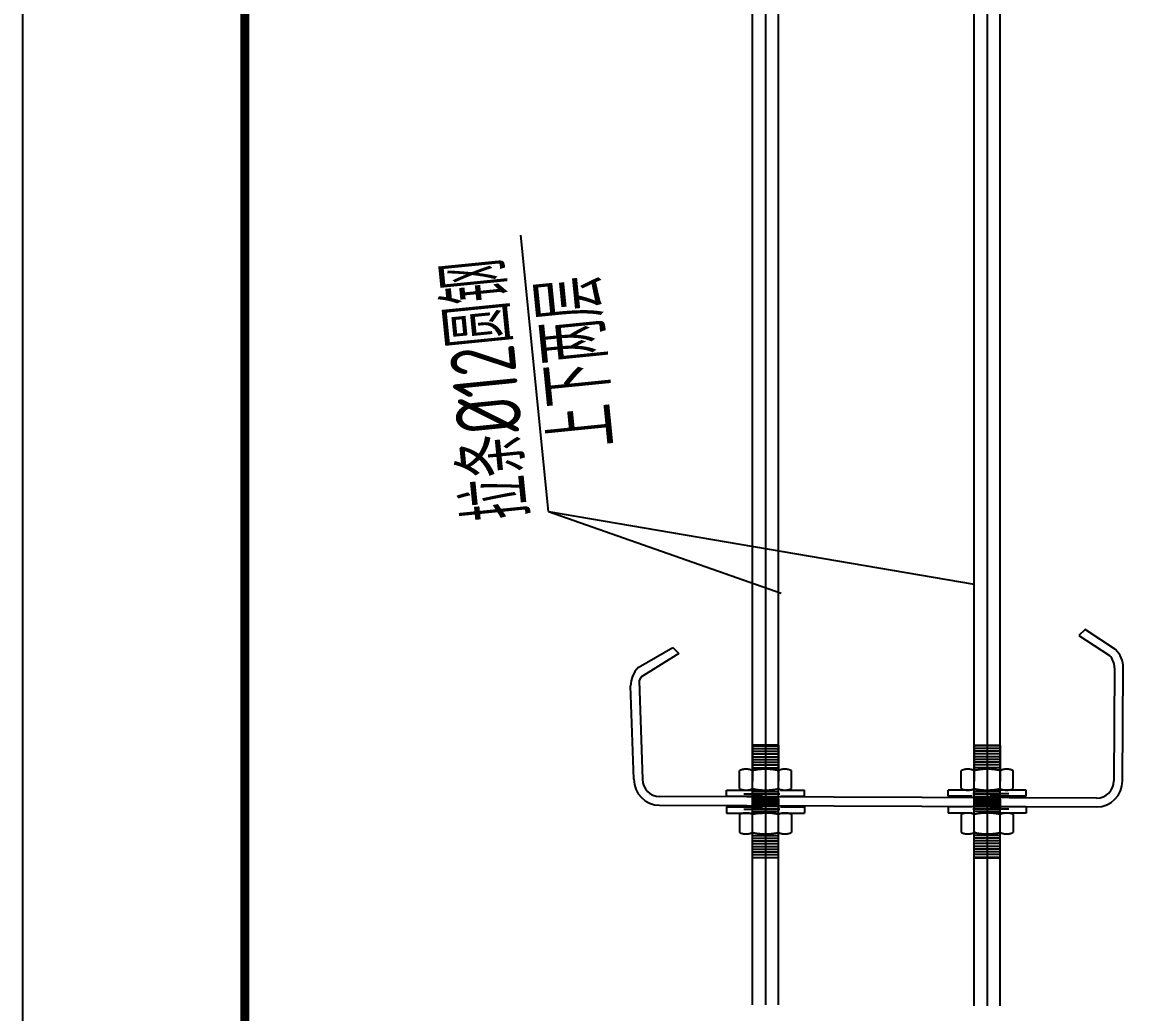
# Model space of a CAD drawing. Extents: x -138012 to 2129925, y -311560 to 0.
# Drawn here: x 1703578 to 1716218, y -183113 to -171974 of the extents above; entities that cross this region are included whole.
import ezdxf

# ---------------------------------------------------------------- set-up
doc = ezdxf.new("R2010")
doc.units = 0
doc.header["$LTSCALE"] = 1000
doc.header["$MEASUREMENT"] = 0
doc.linetypes.add('ACAD_ISO04W100', pattern=[30, 24, -3, 0, -3])
doc.linetypes.add('DASHED2', pattern=[0.375, 0.25, -0.125])
for name, color, linetype in [('DIM_LEAD', 3, 'CONTINUOUS'), ('PUB_TITLE', 4, 'CONTINUOUS'), ('文字', 7, 'CONTINUOUS'), ('标注', 3, 'CONTINUOUS'), ('轴线1', 8, 'ACAD_ISO04W100'), ('钢架', 7, 'CONTINUOUS')]:
    doc.layers.add(name, color=color, linetype=linetype)
doc.styles.add('80', font='tssdeng.shx', dxfattribs={"width": 0.7, "bigfont": 'tssdchn.shx'})

# ---------------------------------------------------------------- blocks, each defined once
blk = doc.blocks.new('*U570')
at = {"layer": '轴线1', "linetype": 'DASHED2'}
for points in [[(672957.2, 40987.8), (672961.3, 40964.7), (672961.3, 41002.6)], [(672961.3, 41002.6), (672963.2, 40983.7), (672963.2, 41009.5)], [(672963.2, 40983.7), (672963.2, 41009.5), (672970.3, 41054.3)], [(672951.1, 40965.8), (672955.3, 40965.3), (672955.3, 40980.9)], [(672955.3, 40980.9), (672956.8, 40965.2), (672956.8, 40986.4)], [(672955.3, 40965.3), (672955.3, 40980.9), (672956.8, 40965.2)], [(672955.3, 40950.8), (672955.3, 40965.3), (672956.8, 40938.6)], [(672956.8, 40986.4), (672957.2, 40965.1), (672957.2, 40987.8)], [(672956.8, 40965.2), (672956.8, 40986.4), (672957.2, 40965.1)], [(672956.8, 40938.6), (672956.8, 40965.2), (672957.2, 40935.4)], [(672957.2, 40965.1), (672957.2, 40987.8), (672961.3, 40964.7)]]:
    blk.add_solid(points, dxfattribs=at)
at = {"layer": '轴线1', "linetype": 'DASHED2', "extrusion": (0, 0, -1)}
for points in [[(-672961.3, 40964.7), (-672961.3, 41002.6), (-672963.2, 40983.7)], [(-672951.1, 40965.8), (-672955.3, 40950.8), (-672955.3, 40965.3)], [(-672955.3, 40965.3), (-672956.8, 40938.6), (-672956.8, 40965.2)], [(-672956.8, 40965.2), (-672957.2, 40935.4), (-672957.2, 40965.1)], [(-672956.8, 40920), (-672957.2, 40923.9), (-672957.2, 40935.4)], [(-672957.2, 40923.9), (-672957.2, 40965.1), (-672961.3, 40964.7)]]:
    blk.add_solid(points, dxfattribs=at)
blk = doc.blocks.new('*X571')
at = {"layer": '轴线1', "linetype": 'DASHED2'}
for p, q in [((672677.1, 41083.6), (672686, 41173.2)), ((672696, 41081.7), (672705, 41171.3)), ((672715, 41079.8), (672723.9, 41169.4)), ((672733.9, 41077.9), (672742.9, 41167.5)), ((672752.9, 41076), (672761.8, 41165.6)), ((672771.8, 41074.1), (672780.8, 41163.7)), ((672668.1, 40994.1), (672677.1, 41083.6)), ((672687.1, 40992.2), (672696, 41081.7)), ((672706, 40990.3), (672715, 41079.8)), ((672725, 40988.4), (672733.9, 41077.9)), ((672969.6, 41137), (672970.4, 41144.7)), ((672980.4, 41053.3), (672989.3, 41142.8)), ((672999.3, 41051.4), (673008.3, 41140.9)), ((673018.3, 41049.5), (673027.2, 41139)), ((673037.2, 41047.6), (673046.2, 41137.1)), ((673056.2, 41045.7), (673065.1, 41135.2)), ((673075.1, 41043.8), (673084.1, 41133.4)), ((673094.1, 41041.9), (673103, 41131.5)), ((673113, 41040), (673122, 41129.6)), ((673132, 41038.1), (673141, 41127.7)), ((672743.9, 40986.5), (672752.9, 41076)), ((672762.9, 40984.6), (672771.8, 41074.1)), ((672971.4, 40963.7), (672980.4, 41053.3)), ((672990.4, 40961.8), (672999.3, 41051.4)), ((673009.3, 40959.9), (673018.3, 41049.5)), ((673028.3, 40958), (673037.2, 41047.6)), ((673047.2, 40956.1), (673056.2, 41045.7)), ((673066.2, 40954.2), (673075.1, 41043.8)), ((673085.1, 40952.3), (673094.1, 41041.9)), ((673104.1, 40950.5), (673113, 41040)), ((673123, 40948.6), (673132, 41038.1)), ((672952.4, 40965.6), (672953.2, 40973.3))]:
    blk.add_line(p, q, dxfattribs=at)
blk = doc.blocks.new('*U572')
at = {"layer": '轴线1', "linetype": 'DASHED2'}
for points in [[(672972.2, 41151.1), (672976.1, 41144.2), (672976.1, 41158.7)], [(672976.1, 41158.7), (672979.2, 41143.8), (672979.2, 41168)], [(672976.1, 41144.2), (672976.1, 41158.7), (672979.2, 41143.8)], [(672979.2, 41168), (672981, 41161.8), (672981, 41173.4)], [(672981, 41161.8), (672981, 41173.4), (672983.7, 41188.6)], [(672969, 41144.9), (672970.3, 41144.7), (672970.3, 41147.2)], [(672970.3, 41147.2), (672972.2, 41144.5), (672972.2, 41151.1)], [(672970.3, 41144.7), (672970.3, 41147.2), (672972.2, 41144.5)], [(672970.3, 41127.4), (672970.3, 41144.7), (672972.2, 41099.6)], [(672972.2, 41144.5), (672972.2, 41151.1), (672976.1, 41144.2)]]:
    blk.add_solid(points, dxfattribs=at)
at = {"layer": '轴线1', "linetype": 'DASHED2', "extrusion": (0, 0, -1)}
for points in [[(-672979.2, 41143.8), (-672979.2, 41168), (-672981, 41161.8)], [(-672969, 41144.9), (-672970.3, 41127.4), (-672970.3, 41144.7)], [(-672970.3, 41144.7), (-672972.2, 41099.6), (-672972.2, 41144.5)], [(-672970.3, 41054.3), (-672972.2, 41073.8), (-672972.2, 41099.6)], [(-672972.2, 41073.8), (-672972.2, 41144.5), (-672976.1, 41112.5)], [(-672972.2, 41144.5), (-672976.1, 41112.5), (-672976.1, 41144.2)], [(-672976.1, 41112.5), (-672976.1, 41144.2), (-672979.2, 41143.8)]]:
    blk.add_solid(points, dxfattribs=at)
blk = doc.blocks.new('*U573')
at = {"layer": '轴线1', "linetype": 'DASHED2'}
for points in [[(672666.4, 41175.1), (672667.6, 41175), (672667.6, 41177.5)], [(672667.6, 41177.5), (672669.6, 41174.8), (672669.6, 41181.3)], [(672667.6, 41175), (672667.6, 41177.5), (672669.6, 41174.8)], [(672667.6, 41157.7), (672667.6, 41175), (672669.6, 41129.9)], [(672669.6, 41181.3), (672673.4, 41174.4), (672673.4, 41188.9)], [(672669.6, 41174.8), (672669.6, 41181.3), (672673.4, 41174.4)], [(672673.4, 41188.9), (672676.6, 41174.1), (672676.6, 41198.3)], [(672673.4, 41174.4), (672673.4, 41188.9), (672676.6, 41174.1)], [(672676.6, 41198.3), (672678.4, 41192), (672678.4, 41203.6)], [(672678.4, 41192), (672678.4, 41203.6), (672681.1, 41218.9)]]:
    blk.add_solid(points, dxfattribs=at)
at = {"layer": '轴线1', "linetype": 'DASHED2', "extrusion": (0, 0, -1)}
for points in [[(-672666.4, 41175.1), (-672667.6, 41157.7), (-672667.6, 41175)], [(-672667.6, 41175), (-672669.6, 41129.9), (-672669.6, 41174.8)], [(-672669.6, 41104.1), (-672669.6, 41174.8), (-672673.4, 41142.8)], [(-672669.6, 41174.8), (-672673.4, 41142.8), (-672673.4, 41174.4)], [(-672673.4, 41142.8), (-672673.4, 41174.4), (-672676.6, 41174.1)], [(-672676.6, 41174.1), (-672676.6, 41198.3), (-672678.4, 41192)], [(-672667.6, 41084.5), (-672669.6, 41104.1), (-672669.6, 41129.9)]]:
    blk.add_solid(points, dxfattribs=at)
blk = doc.blocks.new('*U574')
at = {"layer": '轴线1', "linetype": 'DASHED2'}
for points in [[(672536.2, 41217.8), (672536.2, 41229.4), (672536.6, 41233.3)], [(672530.3, 41169.6), (672532.2, 41150.7), (672532.2, 41188.5)], [(672532.2, 41188.5), (672536.2, 41188.1), (672536.2, 41229.4)], [(672536.2, 41188.1), (672536.2, 41217.8), (672536.6, 41188.1)], [(672536.6, 41188.1), (672536.6, 41214.7), (672538.2, 41187.9)], [(672538.2, 41187.9), (672538.2, 41202.5), (672542.3, 41187.5)]]:
    blk.add_solid(points, dxfattribs=at)
at = {"layer": '轴线1', "linetype": 'DASHED2', "extrusion": (0, 0, -1)}
for points in [[(-672523.2, 41099), (-672530.3, 41143.8), (-672530.3, 41169.6)], [(-672530.3, 41143.8), (-672530.3, 41169.6), (-672532.2, 41150.7)], [(-672532.2, 41150.7), (-672532.2, 41188.5), (-672536.2, 41165.5)], [(-672532.2, 41188.5), (-672536.2, 41165.5), (-672536.2, 41188.1)], [(-672536.2, 41217.8), (-672536.6, 41188.1), (-672536.6, 41214.7)], [(-672536.2, 41165.5), (-672536.2, 41188.1), (-672536.6, 41166.9)], [(-672536.2, 41188.1), (-672536.6, 41166.9), (-672536.6, 41188.1)], [(-672536.6, 41214.7), (-672538.2, 41187.9), (-672538.2, 41202.5)], [(-672536.6, 41166.9), (-672536.6, 41188.1), (-672538.2, 41172.4)], [(-672536.6, 41188.1), (-672538.2, 41172.4), (-672538.2, 41187.9)], [(-672538.2, 41172.4), (-672538.2, 41187.9), (-672542.3, 41187.5)]]:
    blk.add_solid(points, dxfattribs=at)
blk = doc.blocks.new('*U575')
at = {"layer": '轴线1', "linetype": 'DASHED2'}
for points in [[(672517.4, 41040.7), (672521.2, 41008.7), (672521.2, 41079.5)], [(672521.2, 41053.7), (672521.2, 41079.5), (672523.2, 41099)], [(672512.5, 40991.5), (672514.2, 40985.3), (672514.2, 41009.4)], [(672514.2, 41009.4), (672517.4, 41009.1), (672517.4, 41040.7)], [(672517.4, 41009.1), (672517.4, 41040.7), (672521.2, 41008.7)], [(672521.2, 41008.7), (672521.2, 41053.7), (672523.2, 41008.5)], [(672523.2, 41008.5), (672523.2, 41025.8), (672524.4, 41008.4)]]:
    blk.add_solid(points, dxfattribs=at)
at = {"layer": '轴线1', "linetype": 'DASHED2', "extrusion": (0, 0, -1)}
for points in [[(-672514.2, 40985.3), (-672514.2, 41009.4), (-672517.4, 40994.6)], [(-672514.2, 41009.4), (-672517.4, 40994.6), (-672517.4, 41009.1)], [(-672517.4, 40994.6), (-672517.4, 41009.1), (-672521.2, 41002.2)], [(-672517.4, 41009.1), (-672521.2, 41002.2), (-672521.2, 41008.7)], [(-672521.2, 41053.7), (-672523.2, 41008.5), (-672523.2, 41025.8)], [(-672521.2, 41002.2), (-672521.2, 41008.7), (-672523.2, 41006)], [(-672521.2, 41008.7), (-672523.2, 41006), (-672523.2, 41008.5)], [(-672523.2, 41006), (-672523.2, 41008.5), (-672524.4, 41008.4)], [(-672509.8, 40964.7), (-672512.5, 40979.9), (-672512.5, 40991.5)], [(-672512.5, 40979.9), (-672512.5, 40991.5), (-672514.2, 40985.3)]]:
    blk.add_solid(points, dxfattribs=at)
blk = doc.blocks.new('*U576')
at = {"layer": '轴线1', "linetype": 'DASHED2'}
for points in [[(672660.6, 41014), (672660.6, 41039.7), (672667.6, 41084.5)], [(672648.5, 40996), (672652.7, 40995.6), (672652.7, 41011.1)], [(672652.7, 41011.1), (672654.2, 40995.4), (672654.2, 41016.7)], [(672652.7, 40995.6), (672652.7, 41011.1), (672654.2, 40995.4)], [(672654.2, 41016.7), (672654.6, 40995.4), (672654.6, 41018.1)], [(672654.2, 40995.4), (672654.2, 41016.7), (672654.6, 40995.4)], [(672654.6, 41018.1), (672658.7, 40995), (672658.7, 41032.9)], [(672654.6, 40995.4), (672654.6, 41018.1), (672658.7, 40995)], [(672658.7, 41032.9), (672660.6, 41014), (672660.6, 41039.7)], [(672652.7, 40981.1), (672652.7, 40995.6), (672654.2, 40968.8)], [(672654.2, 40968.8), (672654.2, 40995.4), (672654.6, 40965.7)]]:
    blk.add_solid(points, dxfattribs=at)
at = {"layer": '轴线1', "linetype": 'DASHED2', "extrusion": (0, 0, -1)}
for points in [[(-672658.7, 40995), (-672658.7, 41032.9), (-672660.6, 41014)], [(-672648.5, 40996), (-672652.7, 40981.1), (-672652.7, 40995.6)], [(-672652.7, 40995.6), (-672654.2, 40968.8), (-672654.2, 40995.4)], [(-672654.2, 40995.4), (-672654.6, 40965.7), (-672654.6, 40995.4)], [(-672654.2, 40950.2), (-672654.6, 40954.1), (-672654.6, 40965.7)], [(-672654.6, 40954.1), (-672654.6, 40995.4), (-672658.7, 40995)]]:
    blk.add_solid(points, dxfattribs=at)
blk = doc.blocks.new('*U577')
at = {"layer": '轴线1', "linetype": 'DASHED2'}
for points in [[(672816.9, 40979.2), (672820, 40978.9), (672820, 41010.5)], [(672820, 41010.5), (672823.9, 40978.5), (672823.9, 41049.2)], [(672820, 40978.9), (672820, 41010.5), (672823.9, 40978.5)], [(672823.9, 41023.4), (672823.9, 41049.2), (672825.8, 41068.7)], [(672823.9, 40978.5), (672823.9, 41023.4), (672825.8, 40978.3)], [(672815.1, 40961.3), (672816.9, 40955), (672816.9, 40979.2)], [(672825.8, 40978.3), (672825.8, 40995.6), (672827.1, 40978.2)]]:
    blk.add_solid(points, dxfattribs=at)
at = {"layer": '轴线1', "linetype": 'DASHED2', "extrusion": (0, 0, -1)}
for points in [[(-672823.9, 41023.4), (-672825.8, 40978.3), (-672825.8, 40995.6)], [(-672812.4, 40934.4), (-672815.1, 40949.7), (-672815.1, 40961.3)], [(-672815.1, 40949.7), (-672815.1, 40961.3), (-672816.9, 40955)], [(-672816.9, 40955), (-672816.9, 40979.2), (-672820, 40964.4)], [(-672816.9, 40979.2), (-672820, 40964.4), (-672820, 40978.9)], [(-672820, 40964.4), (-672820, 40978.9), (-672823.9, 40971.9)], [(-672820, 40978.9), (-672823.9, 40971.9), (-672823.9, 40978.5)], [(-672823.9, 40971.9), (-672823.9, 40978.5), (-672825.8, 40975.8)], [(-672823.9, 40978.5), (-672825.8, 40975.8), (-672825.8, 40978.3)], [(-672825.8, 40975.8), (-672825.8, 40978.3), (-672827.1, 40978.2)]]:
    blk.add_solid(points, dxfattribs=at)
blk = doc.blocks.new('*U578')
at = {"layer": '轴线1', "linetype": 'DASHED2'}
for points in [[(672832.9, 41139.3), (672834.8, 41120.4), (672834.8, 41158.3)], [(672834.8, 41158.3), (672838.9, 41157.9), (672838.9, 41199.2)], [(672838.9, 41187.6), (672838.9, 41199.2), (672839.3, 41203.1)], [(672838.9, 41157.9), (672838.9, 41187.6), (672839.3, 41157.8)], [(672839.3, 41157.8), (672839.3, 41184.4), (672840.8, 41157.7)], [(672840.8, 41157.7), (672840.8, 41172.2), (672845, 41157.3)]]:
    blk.add_solid(points, dxfattribs=at)
at = {"layer": '轴线1', "linetype": 'DASHED2', "extrusion": (0, 0, -1)}
for points in [[(-672834.8, 41120.4), (-672834.8, 41158.3), (-672838.9, 41135.2)], [(-672834.8, 41158.3), (-672838.9, 41135.2), (-672838.9, 41157.9)], [(-672838.9, 41187.6), (-672839.3, 41157.8), (-672839.3, 41184.4)], [(-672838.9, 41135.2), (-672838.9, 41157.9), (-672839.3, 41136.6)], [(-672838.9, 41157.9), (-672839.3, 41136.6), (-672839.3, 41157.8)], [(-672839.3, 41184.4), (-672840.8, 41157.7), (-672840.8, 41172.2)], [(-672839.3, 41136.6), (-672839.3, 41157.8), (-672840.8, 41142.1)], [(-672839.3, 41157.8), (-672840.8, 41142.1), (-672840.8, 41157.7)], [(-672840.8, 41142.1), (-672840.8, 41157.7), (-672845, 41157.3)], [(-672825.8, 41068.7), (-672832.9, 41113.5), (-672832.9, 41139.3)], [(-672832.9, 41113.5), (-672832.9, 41139.3), (-672834.8, 41120.4)]]:
    blk.add_solid(points, dxfattribs=at)
blk = doc.blocks.new('*X579')
at = {"layer": '轴线1', "linetype": 'DASHED2'}
for p, q in [((672361.5, 41115.2), (672370.4, 41204.7)), ((672380.4, 41113.3), (672389.4, 41202.8)), ((672399.4, 41111.4), (672408.3, 41200.9)), ((672418.3, 41109.5), (672427.3, 41199)), ((672437.3, 41107.6), (672446.2, 41197.1)), ((672456.2, 41105.7), (672465.2, 41195.2)), ((672475.2, 41103.8), (672484.1, 41193.3)), ((672494.1, 41101.9), (672503.1, 41191.5)), ((672513.1, 41100), (672522.1, 41189.6)), ((672540.2, 41180), (672541, 41187.7)), ((672721.6, 41079.2), (672730.6, 41168.7)), ((672740.6, 41077.3), (672749.5, 41166.8)), ((672759.5, 41075.4), (672768.5, 41164.9)), ((672778.5, 41073.5), (672787.4, 41163)), ((672797.4, 41071.6), (672806.4, 41161.1)), ((672816.4, 41069.7), (672825.3, 41159.2)), ((672352.5, 41025.6), (672361.5, 41115.2)), ((672371.5, 41023.7), (672380.4, 41113.3)), ((672390.4, 41021.8), (672399.4, 41111.4)), ((672409.4, 41019.9), (672418.3, 41109.5)), ((672428.3, 41018), (672437.3, 41107.6)), ((672447.3, 41016.1), (672456.2, 41105.7)), ((672466.2, 41014.2), (672475.2, 41103.8)), ((672485.2, 41012.3), (672494.1, 41101.9)), ((672504.1, 41010.4), (672513.1, 41100)), ((672712.7, 40989.6), (672721.6, 41079.2)), ((672731.6, 40987.7), (672740.6, 41077.3)), ((672523.1, 41008.6), (672523.9, 41016.2)), ((672750.6, 40985.8), (672759.5, 41075.4)), ((672769.5, 40983.9), (672778.5, 41073.5)), ((672788.5, 40982), (672797.4, 41071.6)), ((672807.4, 40980.1), (672816.4, 41069.7))]:
    blk.add_line(p, q, dxfattribs=at)
blk = doc.blocks.new('*U580')
at = {"layer": '轴线1', "linetype": 'DASHED2'}
for points in [[(673134, 42691.9), (673134, 42703.5), (673136.7, 42718.8)], [(673122.1, 42675), (673123.3, 42674.9), (673123.3, 42677.4)], [(673123.3, 42677.4), (673125.2, 42674.7), (673125.2, 42681.2)], [(673123.3, 42674.9), (673123.3, 42677.4), (673125.2, 42674.7)], [(673123.3, 42657.6), (673123.3, 42674.9), (673125.2, 42629.8)], [(673125.2, 42681.2), (673129.1, 42674.3), (673129.1, 42688.8)], [(673125.2, 42674.7), (673125.2, 42681.2), (673129.1, 42674.3)], [(673129.1, 42688.8), (673132.2, 42674), (673132.2, 42698.2)], [(673129.1, 42674.3), (673129.1, 42688.8), (673132.2, 42674)], [(673132.2, 42698.2), (673134, 42691.9), (673134, 42703.5)]]:
    blk.add_solid(points, dxfattribs=at)
at = {"layer": '轴线1', "linetype": 'DASHED2', "extrusion": (0, 0, -1)}
for points in [[(-673122.1, 42675), (-673123.3, 42657.6), (-673123.3, 42674.9)], [(-673123.3, 42674.9), (-673125.2, 42629.8), (-673125.2, 42674.7)], [(-673125.2, 42604), (-673125.2, 42674.7), (-673129.1, 42642.7)], [(-673125.2, 42674.7), (-673129.1, 42642.7), (-673129.1, 42674.3)], [(-673129.1, 42642.7), (-673129.1, 42674.3), (-673132.2, 42674)], [(-673132.2, 42674), (-673132.2, 42698.2), (-673134, 42691.9)], [(-673123.3, 42584.5), (-673125.2, 42604), (-673125.2, 42629.8)]]:
    blk.add_solid(points, dxfattribs=at)
blk = doc.blocks.new('*X581')
at = {"layer": '轴线1', "linetype": 'DASHED2'}
for p, q in [((672839, 42703.3), (672830.1, 42613.8)), ((672858, 42701.4), (672849, 42611.9)), ((672876.9, 42699.5), (672868, 42610)), ((672895.9, 42697.6), (672886.9, 42608.1)), ((672914.9, 42695.7), (672905.9, 42606.2)), ((672933.8, 42693.8), (672924.9, 42604.3)), ((673123.4, 42674.9), (673122.6, 42667.2)), ((673142.3, 42673), (673133.4, 42583.4)), ((673161.3, 42671.1), (673152.3, 42581.5)), ((673180.2, 42669.2), (673171.3, 42579.7)), ((673199.2, 42667.3), (673190.2, 42577.8)), ((673218.1, 42665.4), (673209.2, 42575.9)), ((673237.1, 42663.5), (673228.1, 42574)), ((673256.1, 42661.6), (673247.1, 42572.1)), ((673275, 42659.7), (673266.1, 42570.2)), ((673294, 42657.8), (673285, 42568.3)), ((672830.1, 42613.8), (672821.1, 42524.2)), ((672849, 42611.9), (672840.1, 42522.3)), ((672868, 42610), (672859, 42520.4)), ((672886.9, 42608.1), (672878, 42518.5)), ((672905.9, 42606.2), (672896.9, 42516.6)), ((672924.9, 42604.3), (672915.9, 42514.7)), ((673133.4, 42583.4), (673124.4, 42493.9)), ((673152.3, 42581.5), (673143.4, 42492)), ((673171.3, 42579.7), (673162.3, 42490.1)), ((673190.2, 42577.8), (673181.3, 42488.2)), ((673209.2, 42575.9), (673200.2, 42486.3)), ((673228.1, 42574), (673219.2, 42484.4)), ((673247.1, 42572.1), (673238.1, 42482.5)), ((673266.1, 42570.2), (673257.1, 42480.6)), ((673285, 42568.3), (673276.1, 42478.7)), ((673106.2, 42503.5), (673105.5, 42495.8))]:
    blk.add_line(p, q, dxfattribs=at)
blk = doc.blocks.new('*U582')
at = {"layer": '轴线1', "linetype": 'DASHED2'}
for points in [[(673116.2, 42513.9), (673116.2, 42539.6), (673123.3, 42584.5)], [(673104.1, 42495.9), (673108.3, 42495.5), (673108.3, 42511)], [(673108.3, 42511), (673109.8, 42495.3), (673109.8, 42516.6)], [(673108.3, 42495.5), (673108.3, 42511), (673109.8, 42495.3)], [(673108.3, 42481), (673108.3, 42495.5), (673109.8, 42468.7)], [(673109.8, 42516.6), (673110.2, 42495.3), (673110.2, 42518)], [(673109.8, 42495.3), (673109.8, 42516.6), (673110.2, 42495.3)], [(673109.8, 42468.7), (673109.8, 42495.3), (673110.2, 42465.6)], [(673110.2, 42518), (673114.3, 42494.9), (673114.3, 42532.8)], [(673110.2, 42495.3), (673110.2, 42518), (673114.3, 42494.9)], [(673114.3, 42532.8), (673116.2, 42513.9), (673116.2, 42539.6)]]:
    blk.add_solid(points, dxfattribs=at)
at = {"layer": '轴线1', "linetype": 'DASHED2', "extrusion": (0, 0, -1)}
for points in [[(-673104.1, 42495.9), (-673108.3, 42481), (-673108.3, 42495.5)], [(-673108.3, 42495.5), (-673109.8, 42468.7), (-673109.8, 42495.3)], [(-673109.8, 42495.3), (-673110.2, 42465.6), (-673110.2, 42495.3)], [(-673110.2, 42454), (-673110.2, 42495.3), (-673114.3, 42494.9)], [(-673114.3, 42494.9), (-673114.3, 42532.8), (-673116.2, 42513.9)], [(-673109.8, 42450.1), (-673110.2, 42454), (-673110.2, 42465.6)]]:
    blk.add_solid(points, dxfattribs=at)
blk = doc.blocks.new('*U583')
at = {"layer": '轴线1', "linetype": 'DASHED2'}
for points in [[(672807.6, 42548.2), (672811.7, 42525.2), (672811.7, 42563)], [(672811.7, 42563), (672813.6, 42544.1), (672813.6, 42569.9)], [(672813.6, 42544.1), (672813.6, 42569.9), (672820.6, 42614.7)], [(672801.5, 42526.2), (672805.7, 42525.8), (672805.7, 42541.3)], [(672805.7, 42541.3), (672807.2, 42525.6), (672807.2, 42546.8)], [(672805.7, 42525.8), (672805.7, 42541.3), (672807.2, 42525.6)], [(672805.7, 42511.3), (672805.7, 42525.8), (672807.2, 42499)], [(672807.2, 42546.8), (672807.6, 42525.6), (672807.6, 42548.2)], [(672807.2, 42525.6), (672807.2, 42546.8), (672807.6, 42525.6)], [(672807.2, 42499), (672807.2, 42525.6), (672807.6, 42495.9)], [(672807.6, 42525.6), (672807.6, 42548.2), (672811.7, 42525.2)]]:
    blk.add_solid(points, dxfattribs=at)
at = {"layer": '轴线1', "linetype": 'DASHED2', "extrusion": (0, 0, -1)}
for points in [[(-672811.7, 42525.2), (-672811.7, 42563), (-672813.6, 42544.1)], [(-672801.5, 42526.2), (-672805.7, 42511.3), (-672805.7, 42525.8)], [(-672805.7, 42525.8), (-672807.2, 42499), (-672807.2, 42525.6)], [(-672807.2, 42525.6), (-672807.6, 42495.9), (-672807.6, 42525.6)], [(-672807.2, 42480.4), (-672807.6, 42484.3), (-672807.6, 42495.9)], [(-672807.6, 42484.3), (-672807.6, 42525.6), (-672811.7, 42525.2)]]:
    blk.add_solid(points, dxfattribs=at)
blk = doc.blocks.new('*U584')
at = {"layer": '轴线1', "linetype": 'DASHED2'}
for points in [[(672667.3, 42539.6), (672670.4, 42539.3), (672670.4, 42570.9)], [(672670.4, 42570.9), (672674.3, 42538.9), (672674.3, 42609.6)], [(672670.4, 42539.3), (672670.4, 42570.9), (672674.3, 42538.9)], [(672674.3, 42583.8), (672674.3, 42609.6), (672676.2, 42629.2)], [(672674.3, 42538.9), (672674.3, 42583.8), (672676.2, 42538.7)], [(672665.5, 42521.7), (672667.3, 42515.4), (672667.3, 42539.6)], [(672676.2, 42538.7), (672676.2, 42556), (672677.4, 42538.6)]]:
    blk.add_solid(points, dxfattribs=at)
at = {"layer": '轴线1', "linetype": 'DASHED2', "extrusion": (0, 0, -1)}
for points in [[(-672674.3, 42583.8), (-672676.2, 42538.7), (-672676.2, 42556)], [(-672662.8, 42494.8), (-672665.5, 42510.1), (-672665.5, 42521.7)], [(-672665.5, 42510.1), (-672665.5, 42521.7), (-672667.3, 42515.4)], [(-672667.3, 42515.4), (-672667.3, 42539.6), (-672670.4, 42524.8)], [(-672667.3, 42539.6), (-672670.4, 42524.8), (-672670.4, 42539.3)], [(-672670.4, 42524.8), (-672670.4, 42539.3), (-672674.3, 42532.4)], [(-672670.4, 42539.3), (-672674.3, 42532.4), (-672674.3, 42538.9)], [(-672674.3, 42532.4), (-672674.3, 42538.9), (-672676.2, 42536.2)], [(-672674.3, 42538.9), (-672676.2, 42536.2), (-672676.2, 42538.7)], [(-672676.2, 42536.2), (-672676.2, 42538.7), (-672677.4, 42538.6)]]:
    blk.add_solid(points, dxfattribs=at)
blk = doc.blocks.new('*U585')
at = {"layer": '轴线1', "linetype": 'DASHED2'}
for points in [[(672683.3, 42699.7), (672685.2, 42680.8), (672685.2, 42718.7)], [(672685.2, 42718.7), (672689.3, 42718.3), (672689.3, 42759.6)], [(672689.3, 42748), (672689.3, 42759.6), (672689.6, 42763.5)], [(672689.3, 42718.3), (672689.3, 42748), (672689.6, 42718.3)], [(672689.6, 42718.3), (672689.6, 42744.9), (672691.2, 42718.1)], [(672691.2, 42718.1), (672691.2, 42732.6), (672695.3, 42717.7)]]:
    blk.add_solid(points, dxfattribs=at)
at = {"layer": '轴线1', "linetype": 'DASHED2', "extrusion": (0, 0, -1)}
for points in [[(-672685.2, 42680.8), (-672685.2, 42718.7), (-672689.3, 42695.6)], [(-672685.2, 42718.7), (-672689.3, 42695.6), (-672689.3, 42718.3)], [(-672689.3, 42748), (-672689.6, 42718.3), (-672689.6, 42744.9)], [(-672689.3, 42695.6), (-672689.3, 42718.3), (-672689.6, 42697.1)], [(-672689.3, 42718.3), (-672689.6, 42697.1), (-672689.6, 42718.3)], [(-672689.6, 42744.9), (-672691.2, 42718.1), (-672691.2, 42732.6)], [(-672689.6, 42697.1), (-672689.6, 42718.3), (-672691.2, 42702.6)], [(-672689.6, 42718.3), (-672691.2, 42702.6), (-672691.2, 42718.1)], [(-672691.2, 42702.6), (-672691.2, 42718.1), (-672695.3, 42717.7)], [(-672676.2, 42629.2), (-672683.3, 42674), (-672683.3, 42699.7)], [(-672683.3, 42674), (-672683.3, 42699.7), (-672685.2, 42680.8)]]:
    blk.add_solid(points, dxfattribs=at)
blk = doc.blocks.new('*U586')
at = {"layer": '轴线1', "linetype": 'DASHED2'}
for points in [[(672822.6, 42711.5), (672826.5, 42704.6), (672826.5, 42719.1)], [(672826.5, 42719.1), (672829.6, 42704.3), (672829.6, 42728.4)], [(672826.5, 42704.6), (672826.5, 42719.1), (672829.6, 42704.3)], [(672829.6, 42728.4), (672831.4, 42722.2), (672831.4, 42733.8)], [(672831.4, 42722.2), (672831.4, 42733.8), (672834.1, 42749)], [(672819.4, 42705.3), (672820.6, 42705.2), (672820.6, 42707.7)], [(672820.6, 42707.7), (672822.6, 42705), (672822.6, 42711.5)], [(672820.6, 42705.2), (672820.6, 42707.7), (672822.6, 42705)], [(672820.6, 42687.9), (672820.6, 42705.2), (672822.6, 42660)], [(672822.6, 42705), (672822.6, 42711.5), (672826.5, 42704.6)]]:
    blk.add_solid(points, dxfattribs=at)
at = {"layer": '轴线1', "linetype": 'DASHED2', "extrusion": (0, 0, -1)}
for points in [[(-672829.6, 42704.3), (-672829.6, 42728.4), (-672831.4, 42722.2)], [(-672819.4, 42705.3), (-672820.6, 42687.9), (-672820.6, 42705.2)], [(-672820.6, 42705.2), (-672822.6, 42660), (-672822.6, 42705)], [(-672820.6, 42614.7), (-672822.6, 42634.3), (-672822.6, 42660)], [(-672822.6, 42634.3), (-672822.6, 42705), (-672826.5, 42673)], [(-672822.6, 42705), (-672826.5, 42673), (-672826.5, 42704.6)], [(-672826.5, 42673), (-672826.5, 42704.6), (-672829.6, 42704.3)]]:
    blk.add_solid(points, dxfattribs=at)
blk = doc.blocks.new('*U587')
at = {"layer": '轴线1', "linetype": 'DASHED2'}
for points in [[(672987.8, 42688.4), (672991.9, 42688), (672991.9, 42729.3)], [(672991.9, 42717.7), (672991.9, 42729.3), (672992.3, 42733.2)], [(672991.9, 42688), (672991.9, 42717.7), (672992.3, 42688)], [(672992.3, 42688), (672992.3, 42714.6), (672993.8, 42687.8)], [(672985.9, 42669.5), (672987.8, 42650.6), (672987.8, 42688.4)], [(672993.8, 42687.8), (672993.8, 42702.4), (672998, 42687.4)]]:
    blk.add_solid(points, dxfattribs=at)
at = {"layer": '轴线1', "linetype": 'DASHED2', "extrusion": (0, 0, -1)}
for points in [[(-672991.9, 42717.7), (-672992.3, 42688), (-672992.3, 42714.6)], [(-672992.3, 42714.6), (-672993.8, 42687.8), (-672993.8, 42702.4)], [(-672978.9, 42598.9), (-672985.9, 42643.7), (-672985.9, 42669.5)], [(-672985.9, 42643.7), (-672985.9, 42669.5), (-672987.8, 42650.6)], [(-672987.8, 42650.6), (-672987.8, 42688.4), (-672991.9, 42665.4)], [(-672987.8, 42688.4), (-672991.9, 42665.4), (-672991.9, 42688)], [(-672991.9, 42665.4), (-672991.9, 42688), (-672992.3, 42666.8)], [(-672991.9, 42688), (-672992.3, 42666.8), (-672992.3, 42688)], [(-672992.3, 42666.8), (-672992.3, 42688), (-672993.8, 42672.3)], [(-672992.3, 42688), (-672993.8, 42672.3), (-672993.8, 42687.8)], [(-672993.8, 42672.3), (-672993.8, 42687.8), (-672998, 42687.4)]]:
    blk.add_solid(points, dxfattribs=at)
blk = doc.blocks.new('*U588')
at = {"layer": '轴线1', "linetype": 'DASHED2'}
for points in [[(672973, 42540.6), (672976.9, 42508.6), (672976.9, 42579.4)], [(672976.9, 42553.6), (672976.9, 42579.4), (672978.9, 42598.9)], [(672968.1, 42491.4), (672969.9, 42485.2), (672969.9, 42509.3)], [(672969.9, 42509.3), (672973, 42509), (672973, 42540.6)], [(672973, 42509), (672973, 42540.6), (672976.9, 42508.6)], [(672976.9, 42508.6), (672976.9, 42553.6), (672978.9, 42508.4)], [(672978.9, 42508.4), (672978.9, 42525.7), (672980.1, 42508.3)]]:
    blk.add_solid(points, dxfattribs=at)
at = {"layer": '轴线1', "linetype": 'DASHED2', "extrusion": (0, 0, -1)}
for points in [[(-672965.4, 42464.6), (-672968.1, 42479.8), (-672968.1, 42491.4)], [(-672968.1, 42479.8), (-672968.1, 42491.4), (-672969.9, 42485.2)], [(-672969.9, 42485.2), (-672969.9, 42509.3), (-672973, 42494.5)], [(-672969.9, 42509.3), (-672973, 42494.5), (-672973, 42509)], [(-672973, 42494.5), (-672973, 42509), (-672976.9, 42502.1)], [(-672973, 42509), (-672976.9, 42502.1), (-672976.9, 42508.6)], [(-672976.9, 42553.6), (-672978.9, 42508.4), (-672978.9, 42525.7)], [(-672976.9, 42502.1), (-672976.9, 42508.6), (-672978.9, 42505.9)], [(-672976.9, 42508.6), (-672978.9, 42505.9), (-672978.9, 42508.4)], [(-672978.9, 42505.9), (-672978.9, 42508.4), (-672980.1, 42508.3)]]:
    blk.add_solid(points, dxfattribs=at)
blk = doc.blocks.new('*X589')
at = {"layer": '轴线1', "linetype": 'DASHED2'}
for p, q in [((672523.4, 42734.9), (672514.5, 42645.3)), ((672542.4, 42733), (672533.4, 42643.4)), ((672561.3, 42731.1), (672552.4, 42641.5)), ((672580.3, 42729.2), (672571.3, 42639.6)), ((672599.3, 42727.3), (672590.3, 42637.7)), ((672618.2, 42725.4), (672609.3, 42635.9)), ((672637.2, 42723.5), (672628.2, 42634)), ((672656.1, 42721.6), (672647.2, 42632.1)), ((672675.1, 42719.7), (672666.1, 42630.2)), ((672694, 42717.8), (672693.3, 42710.1)), ((672514.5, 42645.3), (672505.5, 42555.8)), ((672533.4, 42643.4), (672524.5, 42553.9)), ((672552.4, 42641.5), (672543.4, 42552)), ((672571.3, 42639.6), (672562.4, 42550.1)), ((672590.3, 42637.7), (672581.3, 42548.2)), ((672609.3, 42635.9), (672600.3, 42546.3)), ((672883.6, 42698.9), (672874.6, 42609.3)), ((672902.5, 42697), (672893.6, 42607.4)), ((672921.5, 42695.1), (672912.5, 42605.5)), ((672940.5, 42693.2), (672931.5, 42603.6)), ((672959.4, 42691.3), (672950.5, 42601.7)), ((672978.4, 42689.4), (672969.4, 42599.8)), ((672628.2, 42634), (672619.3, 42544.4)), ((672647.2, 42632.1), (672638.2, 42542.5)), ((672666.1, 42630.2), (672657.2, 42540.6)), ((672874.6, 42609.3), (672865.7, 42519.8)), ((672893.6, 42607.4), (672884.6, 42517.9)), ((672912.5, 42605.5), (672903.6, 42516)), ((672931.5, 42603.6), (672922.5, 42514.1)), ((672950.5, 42601.7), (672941.5, 42512.2)), ((672969.4, 42599.8), (672960.5, 42510.3)), ((672676.9, 42546.4), (672676.1, 42538.7))]:
    blk.add_line(p, q, dxfattribs=at)
blk = doc.blocks.new('645634564564')
at = {"layer": '标注'}
for q in [(295698.5, 267306.1), (297504.2, 264820.1), (298844, 264882.5)]:
    blk.add_line((295890.2, 265388.6), q, dxfattribs=at)
at = {"layer": '轴线1'}
for p, q in [((297395.5, 271720.8), (297395.4, 261963)), ((298934.1, 271720.8), (298934, 261955.9))]:
    blk.add_line(p, q, dxfattribs=at)
at = {"layer": '轴线1', "linetype": 'DASHED2'}
for p, q in [((297305.4, 263764.9), (297305.4, 263321.8)), ((297485.5, 263764.9), (297305.4, 263764.9)), ((297485.5, 263764.9), (297485.5, 263321.8)), ((298843.9, 263764.9), (298843.9, 263321.8)), ((298843.9, 263764.9), (299024, 263764.9)), ((299024, 263764.9), (299024, 263321.8)), ((297215.3, 263464.1), (297215.3, 263588.8)), ((297575.5, 263464.1), (297575.5, 263588.8)), ((298753.9, 263464.1), (298753.9, 263588.8)), ((299114.1, 263464.1), (299114.1, 263588.8)), ((297125.3, 263453.8), (297665.5, 263453.8)), ((297125.3, 263411.8), (297125.3, 263453.8)), ((297665.5, 263411.8), (297665.5, 263453.8)), ((299204.1, 263453.8), (298663.8, 263453.8)), ((298663.8, 263411.8), (298663.8, 263453.8)), ((299204.1, 263411.8), (299204.1, 263453.8)), ((297125.3, 263411.8), (297665.5, 263411.8)), ((297245.3, 263426.8), (297545.5, 263426.8)), ((297305.4, 262983.7), (297305.4, 263426.8)), ((297485.5, 262983.7), (297485.5, 263426.8)), ((299204.1, 263411.8), (298663.8, 263411.8)), ((299084.1, 263426.8), (298783.9, 263426.8)), ((298843.9, 262983.7), (298843.9, 263426.8)), ((299024, 262983.7), (299024, 263426.8)), ((297125.3, 263336.8), (297125.3, 263294.8)), ((297125.3, 263336.8), (297665.5, 263336.8)), ((297125.3, 263294.8), (297665.5, 263294.8)), ((297215.3, 263284.5), (297215.3, 263159.8)), ((297245.3, 263321.8), (297545.5, 263321.8)), ((297575.5, 263284.5), (297575.5, 263159.8)), ((297665.5, 263336.8), (297665.5, 263294.8)), ((298663.8, 263336.8), (298663.8, 263294.8)), ((299204.1, 263336.8), (298663.8, 263336.8)), ((299204.1, 263294.7), (298663.8, 263294.8)), ((298753.9, 263284.5), (298753.9, 263159.8)), ((299084.1, 263321.8), (298783.9, 263321.8)), ((299114.1, 263284.5), (299114.1, 263159.8)), ((299204.1, 263336.8), (299204.1, 263294.7)), ((297485.5, 262983.7), (297305.4, 262983.7)), ((298843.9, 262983.7), (299024, 262983.7))]:
    blk.add_line(p, q, dxfattribs=at)
for centre, radius, start, end in [((297260.3, 263494.9), 104.2, 64.38868, 115.61013), ((297395.4, 263197.8), 401.3, 77.03212, 102.96669), ((297530.5, 263494.9), 104.2, 64.38868, 115.61013), ((298798.9, 263494.9), 104.2, 64.38868, 115.61013), ((298934, 263197.8), 401.3, 77.03212, 102.96669), ((299069, 263494.9), 104.2, 64.38868, 115.61013), ((297260.3, 263558), 104.2, 244.38868, 295.61013), ((297395.4, 263855.1), 401.3, 257.03212, 282.96669), ((297530.5, 263558), 104.2, 244.38868, 295.61013), ((298798.9, 263558), 104.2, 244.38868, 295.61013), ((298934, 263855.1), 401.3, 257.03212, 282.96669), ((299069, 263558), 104.2, 244.38868, 295.61013), ((297260.3, 263190.6), 104.2, 64.38868, 115.61013), ((297395.4, 262893.5), 401.3, 77.03212, 102.96669), ((297530.5, 263190.6), 104.2, 64.38868, 115.61013), ((298798.9, 263190.6), 104.2, 64.38868, 115.61013), ((298934, 262893.5), 401.3, 77.03212, 102.96669), ((299069, 263190.6), 104.2, 64.38868, 115.61013), ((297260.3, 263253.7), 104.2, 244.38868, 295.61013), ((297395.4, 263550.8), 401.3, 257.03212, 282.96669), ((297530.5, 263253.7), 104.2, 244.38868, 295.61013), ((298798.9, 263253.7), 104.2, 244.38868, 295.61013), ((298934, 263550.8), 401.3, 257.03212, 282.96669), ((299069, 263253.7), 104.2, 244.38868, 295.61013)]:
    blk.add_arc(centre, radius, start, end, dxfattribs=at)
at = {"layer": '钢架'}
for p, q in [((297305.4, 261963.6), (297305.5, 271287.3)), ((297485.4, 261962.5), (297485.5, 271277.7)), ((298843.9, 261956.5), (298844, 271277.7)), ((299024, 261955.4), (299024.1, 271287.3))]:
    blk.add_line(p, q, dxfattribs=at)
at = {"layer": '钢架', "extrusion": (-0.098998, 1.02485e-06, 0.995088)}
for p, q in [((299612.9, 264569, -11), (299570.8, 264526.5, -15.2)), ((299570.8, 264526.5, -15.2), (299782.7, 264387.1, 5.8)), ((299824.8, 264429.7, 10), (299612.9, 264569, -11)), ((299817.9, 264302.3, 9.4), (299812.2, 263517.6, 8.8)), ((299872, 263517.8, 14.7), (299877.7, 264302.5, 15.3)), ((299693.1, 263397.2, -3.1), (296661.2, 263408.9, -304.7)), ((296661.2, 263349.3, -336.5), (299693.3, 263337.2, -3))]:
    blk.add_line(p, q, dxfattribs=at)
at = {"layer": '钢架', "extrusion": (-0.098998, -1.02485e-06, 0.995088)}
for p, q in [((296512.7, 264304.1, -319.5), (296752.4, 264444.7, -295.6)), ((296752.4, 264444.7, -295.6), (296794.5, 264402.1, -291.4)), ((296794.5, 264402.1, -291.4), (296530.3, 264237, -317.7)), ((296530.3, 264237, -317.7), (296519.7, 264211.4, -318.8)), ((296519.7, 264211.4, -318.8), (296542.1, 263529.3, -316.5)), ((296482.4, 263529.5, -322.5), (296459.8, 264176.9, -324.7))]:
    blk.add_line(p, q, dxfattribs=at)
at = {"layer": '钢架', "extrusion": (-0.098998, 1.02485e-06, 0.995088)}
for centre, radius, start, end in [((-264305.1, 298223.3, -29671.8), 120.1, 90.18311, 135.18311), ((-264305.1, 298223.3, -29671.8), 180.1, 90.18311, 135.18311), ((-263520.3, 298217.5, -29671.8), 120.1, 0.18311, 90.18311), ((-263520.3, 298217.5, -29671.8), 180.1, 0.18311, 90.18311)]:
    blk.add_arc(centre, radius, start, end, dxfattribs=at)
at = {"layer": '钢架', "extrusion": (-0.098998, -1.02485e-06, 0.995088)}
for centre, radius, start, end in [((-264173.3, 295154.2, -29672.3), 180.1, 224.81689, 269.81689), ((-263525.9, 295176.8, -29672.3), 180.1, 269.81689, 359.81689), ((-263525.9, 295176.8, -29672.3), 120.1, 269.81689, 359.81689)]:
    blk.add_arc(centre, radius, start, end, dxfattribs=at)
at = {"layer": '轴线1', "linetype": 'DASHED2', "xscale": 1.000500000000349, "yscale": 1.000500000000349, "zscale": 1.000500000000349, "rotation": 95.71000000295489}
for name in ['*X581', '*X571', '*U580', '*U582', '*U572', '*U570', '*U587', '*X589', '*U588', '*U578', '*X579', '*U577', '*U586', '*U583', '*U573', '*U576', '*U585', '*U584', '*U574', '*U575']:
    blk.add_blockref(name, (406794.6, -402280.2), dxfattribs=at)
at = {"layer": '文字', "style": '80', "width": 0.7}
for s, p in [('拉条%%C12圆钢', (295769.9, 265351.8)), ('上下两层', (296366.4, 265850.7))]:
    blk.add_text(s, height=450.22, rotation=95.71, dxfattribs=at).set_placement(p)

msp = doc.modelspace()

# ---------------------------------------------------------------- linework, layer by layer
at = {"layer": 'PUB_TITLE'}
msp.add_lwpolyline([(1703577.881, -194362.497), (1829677.881, -194362.497), (1829677.881, -134962.497), (1703577.881, -134962.497)], close=True, dxfattribs=at)
at = {"layer": 'PUB_TITLE', "const_width": 100}
msp.add_lwpolyline([(1706077.881, -193362.497), (1828677.881, -193362.497), (1828677.881, -135962.497), (1706077.881, -135962.497)], close=True, dxfattribs=at)

# ---------------------------------------------------------------- block references
at = {"layer": 'DIM_LEAD', "xscale": 1.620810000225902, "yscale": 1.620810000225902, "zscale": 1.620810000225902}
msp.add_blockref('645634564564', (1229910.91, -607618.764), dxfattribs=at)

doc.saveas('drawing.dxf')
